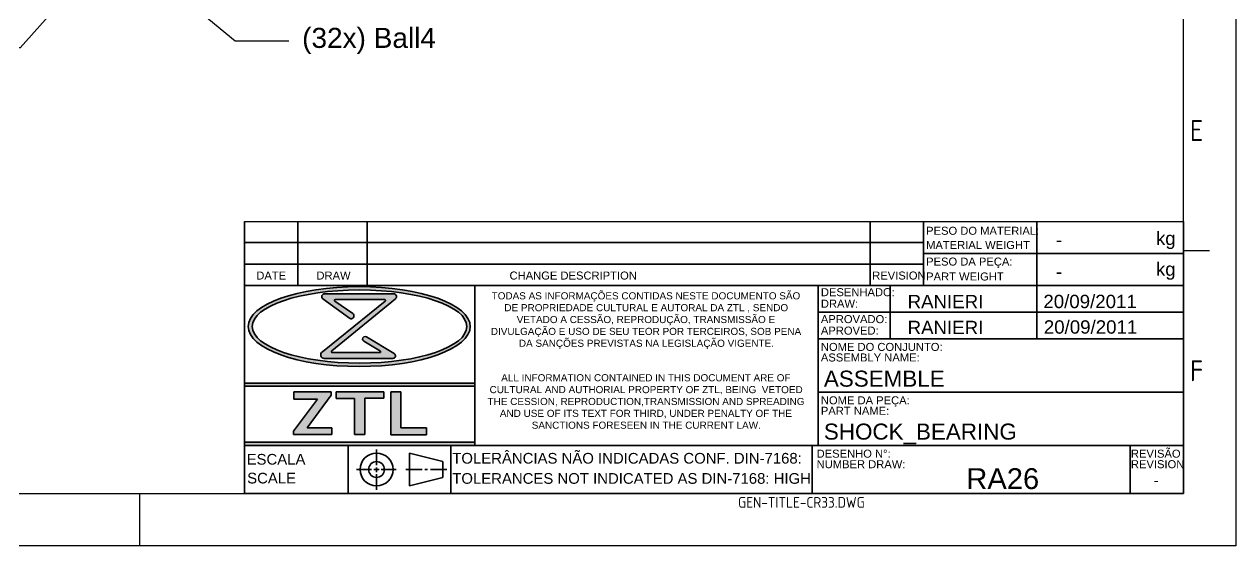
# Model space of a CAD drawing. Header units: millimetres. Extents: x 5041 to 5369, y 1806 to 2038.
# Drawn here: x 5187.5 to 5368.8, y 1805.6 to 1883.7 of the extents above; entities that cross this region are included whole.
import ezdxf
from ezdxf import colors
from ezdxf.entities.mleader import LeaderData, LeaderLine
from ezdxf.enums import TextEntityAlignment as Align
from ezdxf.math import Vec2, Vec3

# ---------------------------------------------------------------- set-up
doc = ezdxf.new("R2010")
doc.units = ezdxf.units.MM
doc.linetypes.add('ACAD_ISO02W100', pattern=[15, 12, -3])
doc.linetypes.add('ACAD_ISO05W100', pattern=[33, 24, -3, 0, -3, 0, -3])
for name, color, linetype, lineweight in [('AM_5', 3, 'Continuous', 25), ('AM_8', 40, 'ACAD_ISO02W100', 35), ('AM_BOR', 2, 'ACAD_ISO05W100', 35)]:
    doc.layers.add(name, color=color, linetype=linetype, lineweight=lineweight)
doc.styles.add('ACISOTS', font='isocp.shx', dxfattribs={"height": 1})
doc.styles.get("Standard").update_dxf_attribs({"font": 'arial.ttf'})

# ---------------------------------------------------------------- blocks, each defined once
blk = doc.blocks.new('A3 ZTL')
for p, q in [((401.17, 9.78), (401.17, 280.82)), ((19.57, 9.78), (401.17, 9.78))]:
    blk.add_line(p, q)
at = {"layer": 'AM_BOR', "color": 135, "linetype": 'Continuous', "lineweight": 25}
for p, q in [((410.96, 290.61), (410.96, 0)), ((410.96, 0), (0, 0))]:
    blk.add_line(p, q, dxfattribs=at)
at = {"layer": 'AM_BOR', "color": 135, "lineweight": 25}
for p, q in [((406.07, 55.28), (401.17, 55.28)), ((205.48, 9.78), (205.48, 0))]:
    blk.add_line(p, q, dxfattribs=at)
at = {"layer": 'AM_BOR', "color": 135, "lineweight": 25, "style": 'ACISOTS'}
for s, p in [('E', (403.62, 77.79)), ('F', (403.62, 32.78))]:
    blk.add_text(s, height=3.91, dxfattribs=at).set_placement(p, align=Align.MIDDLE)

msp = doc.modelspace()

# ---------------------------------------------------------------- hatches: boundary and pattern name
at = {"linetype": 'Continuous'}
h = msp.add_hatch(color=0, dxfattribs=at)
h.paths.add_polyline_path([(5254.91, 1829.98), (5220.45, 1829.98), (5220.45, 1829.5), (5254.91, 1829.5)])
h.paths.add_polyline_path([(5254.91, 1821.12), (5220.45, 1821.12), (5220.45, 1820.64), (5254.91, 1820.64)])
at = {"layer": 'AM_8', "linetype": 'Continuous'}
h = msp.add_hatch(color=0, dxfattribs=at)
edge = h.paths.add_edge_path()
edge.add_ellipse((5237.62, 1838.44), major_axis=(16.62, 0), ratio=0.359907, start_angle=191.4592, end_angle=452.8175)
edge.add_ellipse((5237.62, 1838.44), major_axis=(16.62, 0), ratio=0.359907, start_angle=92.8175, end_angle=191.4592)
edge = h.paths.add_edge_path(flags=16)
edge.add_ellipse((5237.67, 1838.44), major_axis=(16.06, 0), ratio=0.340664, start_angle=93.067, end_angle=371.4592)
edge.add_ellipse((5237.67, 1838.44), major_axis=(16.06, 0), ratio=0.340664, start_angle=11.4592, end_angle=93.067)
h = msp.add_hatch(color=0, dxfattribs=at)
edge = h.paths.add_edge_path()
edge.add_line((5241.49, 1842.23), (5232.13, 1834.65))
edge.add_arc((5232.38, 1834.18), 0.529, 118.1409, 270)
edge.add_line((5232.38, 1833.66), (5242.67, 1833.66))
edge.add_arc((5242.66, 1834.05), 0.39, 271.9685, 418.9108)
edge.add_line((5242.86, 1834.38), (5238.69, 1836.89))
edge.add_arc((5238.5, 1836.57), 0.379, 58.6682, 238.8052)
edge.add_line((5238.3, 1836.24), (5240.79, 1834.74))
edge.add_arc((5240.73, 1834.66), 0.0958, -90, 54.6545, ccw=False)
edge.add_line((5240.73, 1834.56), (5233.56, 1834.56))
edge.add_arc((5233.58, 1834.69), 0.133, 129.2364, 260.8226, ccw=False)
edge.add_line((5233.5, 1834.8), (5243.03, 1842.58))
edge.add_arc((5242.78, 1842.92), 0.423, 306.0702, 450)
edge.add_line((5242.78, 1843.34), (5232.45, 1843.34))
edge.add_arc((5232.43, 1842.93), 0.409, 87.7272, 233.7471)
edge.add_line((5232.19, 1842.6), (5236.16, 1839.69))
edge.add_arc((5236.41, 1840.03), 0.421, 232.4714, 414.7334)
edge.add_line((5236.66, 1840.37), (5233.98, 1842.26))
edge.add_arc((5234.03, 1842.36), 0.115, 90, 242.5235, ccw=False)
edge.add_line((5234.03, 1842.48), (5241.42, 1842.48))
edge.add_arc((5241.4, 1842.34), 0.14, -50.9964, 80.7655, ccw=False)
for points in [[(5227.79, 1822.76), (5227.79, 1822.28), (5233.54, 1822.28), (5233.54, 1823.29), (5229.81, 1823.29), (5233.43, 1828.18), (5233.43, 1828.66), (5227.85, 1828.66), (5227.85, 1827.59), (5231.38, 1827.59)], [(5234.18, 1827.65), (5236.94, 1827.65), (5236.94, 1822.28), (5238.46, 1822.28), (5238.46, 1827.7), (5241.3, 1827.7), (5241.3, 1828.66), (5234.18, 1828.66)], [(5247.69, 1822.25), (5247.69, 1823.29), (5243.83, 1823.29), (5243.83, 1828.66), (5242.34, 1828.66), (5242.34, 1822.25)]]:
    msp.add_hatch(color=0, dxfattribs=at).paths.add_polyline_path(points)

# ---------------------------------------------------------------- linework, layer by layer
at = {"linetype": 'Continuous'}
msp.add_line((5220.45, 1854.18), (5361, 1854.18), dxfattribs=at)
at = {"layer": 'AM_8', "color": 0, "linetype": 'Continuous'}
for p, q in [((5220.45, 1854.18), (5220.45, 1813.45)), ((5228.43, 1854.18), (5228.43, 1844.6)), ((5238.82, 1854.18), (5238.82, 1844.6)), ((5314.08, 1854.18), (5314.08, 1844.6)), ((5322.07, 1844.6), (5322.07, 1854.18)), ((5339.04, 1854.18), (5339.04, 1849.39)), ((5361, 1813.45), (5361, 1854.18)), ((5322.07, 1850.99), (5220.45, 1850.99)), ((5220.45, 1847.79), (5322.07, 1847.79)), ((5322.07, 1849.39), (5361, 1849.39)), ((5339.04, 1849.39), (5339.04, 1844.6)), ((5220.45, 1844.6), (5305.1, 1844.6)), ((5254.91, 1844.6), (5254.91, 1820.64)), ((5305.1, 1844.6), (5361, 1844.6)), ((5306.32, 1844.6), (5306.32, 1829.42)), ((5317.08, 1844.6), (5317.08, 1836.61)), ((5339.04, 1844.6), (5339.04, 1836.61)), ((5232.45, 1843.34), (5242.78, 1843.34)), ((5306.32, 1840.6), (5361, 1840.6)), ((5306.32, 1836.61), (5361, 1836.61)), ((5220.45, 1829.98), (5254.91, 1829.98)), ((5254.91, 1829.5), (5220.45, 1829.5)), ((5227.85, 1827.59), (5227.85, 1828.66)), ((5227.85, 1828.66), (5233.43, 1828.66)), ((5233.43, 1828.18), (5229.81, 1823.29)), ((5233.43, 1828.66), (5233.43, 1828.18)), ((5234.18, 1827.65), (5234.18, 1828.66)), ((5234.18, 1828.66), (5241.3, 1828.66)), ((5241.3, 1828.66), (5241.3, 1827.7)), ((5242.34, 1822.25), (5242.34, 1828.66)), ((5242.34, 1828.66), (5243.83, 1828.66)), ((5243.83, 1828.66), (5243.83, 1823.29)), ((5306.32, 1829.42), (5306.32, 1820.64)), ((5306.32, 1828.62), (5361, 1828.62)), ((5227.79, 1822.76), (5231.38, 1827.59)), ((5231.38, 1827.59), (5227.85, 1827.59)), ((5236.94, 1827.65), (5234.18, 1827.65)), ((5236.94, 1822.28), (5236.94, 1827.65)), ((5238.46, 1827.7), (5238.46, 1822.28)), ((5241.3, 1827.7), (5238.46, 1827.7)), ((5227.79, 1822.28), (5227.79, 1822.76)), ((5229.81, 1823.29), (5233.54, 1823.29)), ((5233.54, 1823.29), (5233.54, 1822.28)), ((5243.83, 1823.29), (5247.69, 1823.29)), ((5247.69, 1823.29), (5247.69, 1822.25)), ((5220.45, 1821.12), (5254.91, 1821.12)), ((5220.45, 1820.64), (5243.2, 1820.64)), ((5305.1, 1820.64), (5220.45, 1820.64)), ((5255.88, 1820.64), (5220.45, 1820.64)), ((5233.54, 1822.28), (5227.79, 1822.28)), ((5235.97, 1820.64), (5235.97, 1813.45)), ((5238.46, 1822.28), (5236.94, 1822.28)), ((5247.69, 1822.25), (5242.34, 1822.25)), ((5251.35, 1820.64), (5251.35, 1813.45)), ((5305.1, 1820.64), (5353.02, 1820.64)), ((5305.43, 1813.45), (5305.43, 1820.64)), ((5361, 1820.64), (5353.02, 1820.64)), ((5353.02, 1820.64), (5353.02, 1813.45)), ((5240.22, 1820.06), (5240.22, 1817.69)), ((5250.15, 1818.23), (5245.13, 1819.5)), ((5245.13, 1819.5), (5245.13, 1814.59)), ((5237.22, 1817.05), (5239.48, 1817.05)), ((5239.82, 1817.05), (5240.61, 1817.05)), ((5240.22, 1817.36), (5240.22, 1816.66)), ((5240.92, 1817.05), (5243.16, 1817.05)), ((5244.58, 1817.05), (5247.05, 1817.05)), ((5247.43, 1817.05), (5247.83, 1817.05)), ((5248.29, 1817.05), (5250.73, 1817.05)), ((5250.15, 1818.23), (5250.15, 1815.86)), ((5240.22, 1816.34), (5240.22, 1814.03)), ((5250.15, 1815.86), (5245.13, 1814.59)), ((5220.45, 1813.45), (5361, 1813.45))]:
    msp.add_line(p, q, dxfattribs=at)
msp.add_lwpolyline([(5232.45, 1843.34), (5242.78, 1843.34, -0.726075), (5243.03, 1842.58), (5233.5, 1834.8, 0.646844), (5233.56, 1834.56), (5240.73, 1834.56, 0.730915), (5240.79, 1834.74), (5238.3, 1836.24, -1.001197), (5238.69, 1836.89), (5242.86, 1834.38, -0.746343), (5242.67, 1833.66), (5232.38, 1833.66, -0.780296), (5232.13, 1834.65), (5241.49, 1842.23, 0.647932), (5241.42, 1842.48), (5234.03, 1842.48, 0.78497), (5233.98, 1842.26), (5236.66, 1840.37, -1.019937), (5236.16, 1839.69), (5232.19, 1842.6, -0.740095), (5232.45, 1843.34, -0.257794)], format="xyb", dxfattribs=at)
for radius in [2.46, 1.18]:
    msp.add_circle((5240.22, 1817.05), radius, dxfattribs=at)
for centre, major_axis, ratio in [((5237.62, 1838.44), (-16.62, 0), 0.359907), ((5237.67, 1838.44), (-16.06, 0), 0.340664)]:
    msp.add_ellipse(centre, major_axis=major_axis, ratio=ratio, dxfattribs=at)

# ---------------------------------------------------------------- block references
at = {"linetype": 'ByBlock', "lineweight": 0, "xscale": 0.7986000000000003, "yscale": 0.7986000000000003, "zscale": 0.7986000000000003}
msp.add_blockref('A3 ZTL', (5040.62, 1805.64), dxfattribs=at)

# ---------------------------------------------------------------- texts
at = {"color": 0, "linetype": 'Continuous', "char_height": 1.0648, "attachment_point": 1}
for s, insert in [('\\pi1.0929;TODAS AS INFORMAÇÕES CONTIDAS NESTE DOCUMENTO SÃO \\P\\pi2.9905;DE PROPRIEDADE CULTURAL E AUTORAL DA ZTL , SENDO \\P\\pi4.8441;VETADO A CESSÃO, REPRODUÇÃO, TRANSMISSÃO E \\P\\pi0.97201;DIVULGAÇÃO E USO DE SEU TEOR POR TERCEIROS, SOB PENA \\P\\pi5.1691;DA SANÇÕES PREVISTAS NA LEGISLAÇÃO VIGENTE.', (5256.35, 1843.57)), ('\\pi2.5235;ALL INFORMATION CONTAINED IN THIS DOCUMENT ARE OF \\P\\pi0.7868;CULTURAL AND AUTHORIAL PROPERTY OF ZTL, BEING  VETOED \\P\\pi0.48574;THE CESSION, REPRODUCTION,TRANSMISSION AND SPREADING \\P\\pi2.3223;AND USE OF ITS TEXT FOR THIRD, UNDER PENALTY OF THE \\P\\pi7.091;SANCTIONS FORESEEN IN THE CURRENT LAW.', (5256.35, 1831.31))]:
    msp.add_mtext_dynamic_manual_height_columns(s, width=48.2846, gutter_width=12.5, heights=[0], dxfattribs=dict(at, insert=insert))
at = {"layer": 'AM_8', "color": 0, "linetype": 'Continuous'}
for s, height, p in [('PESO DO MATERIAL:', 1.1979, (5322.47, 1852.17)), ('kg', 1.996, (5356.87, 1850.63)), ('MATERIAL WEIGHT', 1.1979, (5322.47, 1850.04)), ('PESO DA PEÇA:', 1.1979, (5322.47, 1847.56)), ('kg', 1.996, (5356.87, 1846.03)), ('DATE', 1.198, (5222.22, 1845.47)), ('DRAW', 1.198, (5231.22, 1845.47)), ('CHANGE DESCRIPTION', 1.1979, (5260.12, 1845.47)), ('REVISION', 1.198, (5314.4, 1845.47)), ('PART WEIGHT', 1.1979, (5322.47, 1845.33)), ('DESENHADO:', 1.198, (5306.72, 1842.98)), ('DRAW:', 1.198, (5306.72, 1841.26)), ('APROVADO:', 1.198, (5306.72, 1838.95)), ('APROVED:', 1.198, (5306.72, 1837.23)), ('NOME DO CONJUNTO:', 1.1979, (5306.72, 1834.79)), ('ASSEMBLY NAME:', 1.1979, (5306.72, 1833.21)), ('NOME DA PEÇA:', 1.1979, (5306.72, 1826.8)), ('PART NAME:', 1.198, (5306.72, 1825.23)), ('ESCALA', 1.597, (5220.77, 1817.78)), ('TOLERÂNCIAS NÃO INDICADAS CONF. DIN-7168:', 1.5972, (5251.55, 1817.93)), ('DESENHO N%%d:', 1.1979, (5306.08, 1818.82)), ('REVISÃO', 1.198, (5353.12, 1818.82)), ('NUMBER DRAW:', 1.1979, (5306.08, 1817.24)), ('REVISION', 1.198, (5353.12, 1817.24)), ('SCALE', 1.597, (5220.85, 1814.96)), ('TOLERANCES NOT INDICATED AS DIN-7168: HIGH', 1.5972, (5251.55, 1814.91))]:
    msp.add_text(s, height=height, dxfattribs=at).set_placement(p)
for p in [(5341.88, 1851.41), (5341.88, 1846.66)]:
    msp.add_attdef('-', text='', height=2, dxfattribs=at).set_placement(p, align=Align.MIDDLE_LEFT)
for tag, p, height in [('RANIERI', (5319.7, 1841.17), 2), ('20/09/2011', (5340.02, 1841.19), 2), ('RANIERI', (5319.7, 1837.3), 2), ('20/09/2011', (5340.09, 1837.37), 2), ('ASSEMBLE', (5307.17, 1829.44), 2.4), ('SHOCK_BEARING', (5307.17, 1821.52), 2.4), ('RA26', (5328.49, 1814.12), 3.12)]:
    msp.add_attdef(tag, p, '', height=height, dxfattribs=at)
msp.add_attdef('-', text='', height=1.56, dxfattribs=at).set_placement((5356.9, 1815.44), align=Align.MIDDLE_CENTER)
at = {"layer": 'AM_8', "color": 0, "linetype": 'Continuous', "style": 'ACISOTS'}
msp.add_attdef('GEN-TITLE-CR33.DWG', (5294.32, 1811.33), '', height=1.6, dxfattribs=at)

# ---------------------------------------------------------------- leaders
at = {"layer": 'AM_5'}
ml = msp.add_multileader_mtext('Standard', dxfattribs=at)
ml.set_content('(32x) Ball4', color=256)
ml.set_leader_properties()
ml.build(insert=Vec2(0, 0))
ml.multileader.update_dxf_attribs({"arrow_head_size": 2.5})
ctx = ml.context
ctx.base_point, ctx.char_height, ctx.arrow_head_size, ctx.plane_origin = Vec3(5227.08, 1881.19), 3, 2.5, Vec3(5200.65, 1896.4)
notes = []
notes.append((ctx, [(0, (1, 1, 0), (5219.08, 1881.19), (1, 0), 8, [(0, [(5200.65, 1896.4)], 0, [])])]))
ctx.mtext.insert, ctx.mtext.flow_direction = Vec3(5229.08, 1883.13), 5
ml = msp.add_multileader_mtext('Standard', dxfattribs=at)
ml.set_content('KRA26X05', color=256)
ml.set_leader_properties()
ml.build(insert=Vec2(0, 0))
ml.multileader.update_dxf_attribs({"arrow_head_size": 2.5})
ctx = ml.context
ctx.base_point, ctx.char_height, ctx.arrow_head_size, ctx.plane_origin = Vec3(5154.61, 1880.14), 3, 2.5, Vec3(5199.12, 1893.9)
ctx.text_align_type = 2
notes.append((ctx, [(0, (1, 1, 0), (5186.87, 1880.14), (-1, 0), 8, [(0, [(5199.12, 1893.9)], 0, [])])]))
ctx.mtext.insert, ctx.mtext.alignment, ctx.mtext.flow_direction = Vec3(5176.87, 1881.67), 3, 5
for ctx, leaders in notes:
    for number, flags, end, landing, length, lines in leaders:
        leader = LeaderData()
        leader.index, (leader.has_last_leader_line, leader.has_dogleg_vector, leader.attachment_direction) = number, flags
        leader.last_leader_point, leader.dogleg_vector, leader.dogleg_length = Vec3(end), Vec3(landing), length
        for number, points, colour, breaks in lines:
            line = LeaderLine()
            line.index, line.vertices, line.color, line.breaks = number, Vec3.list(points), colors.encode_raw_color(colour), breaks
            leader.lines.append(line)
        ctx.leaders.append(leader)

doc.saveas('drawing.dxf')
